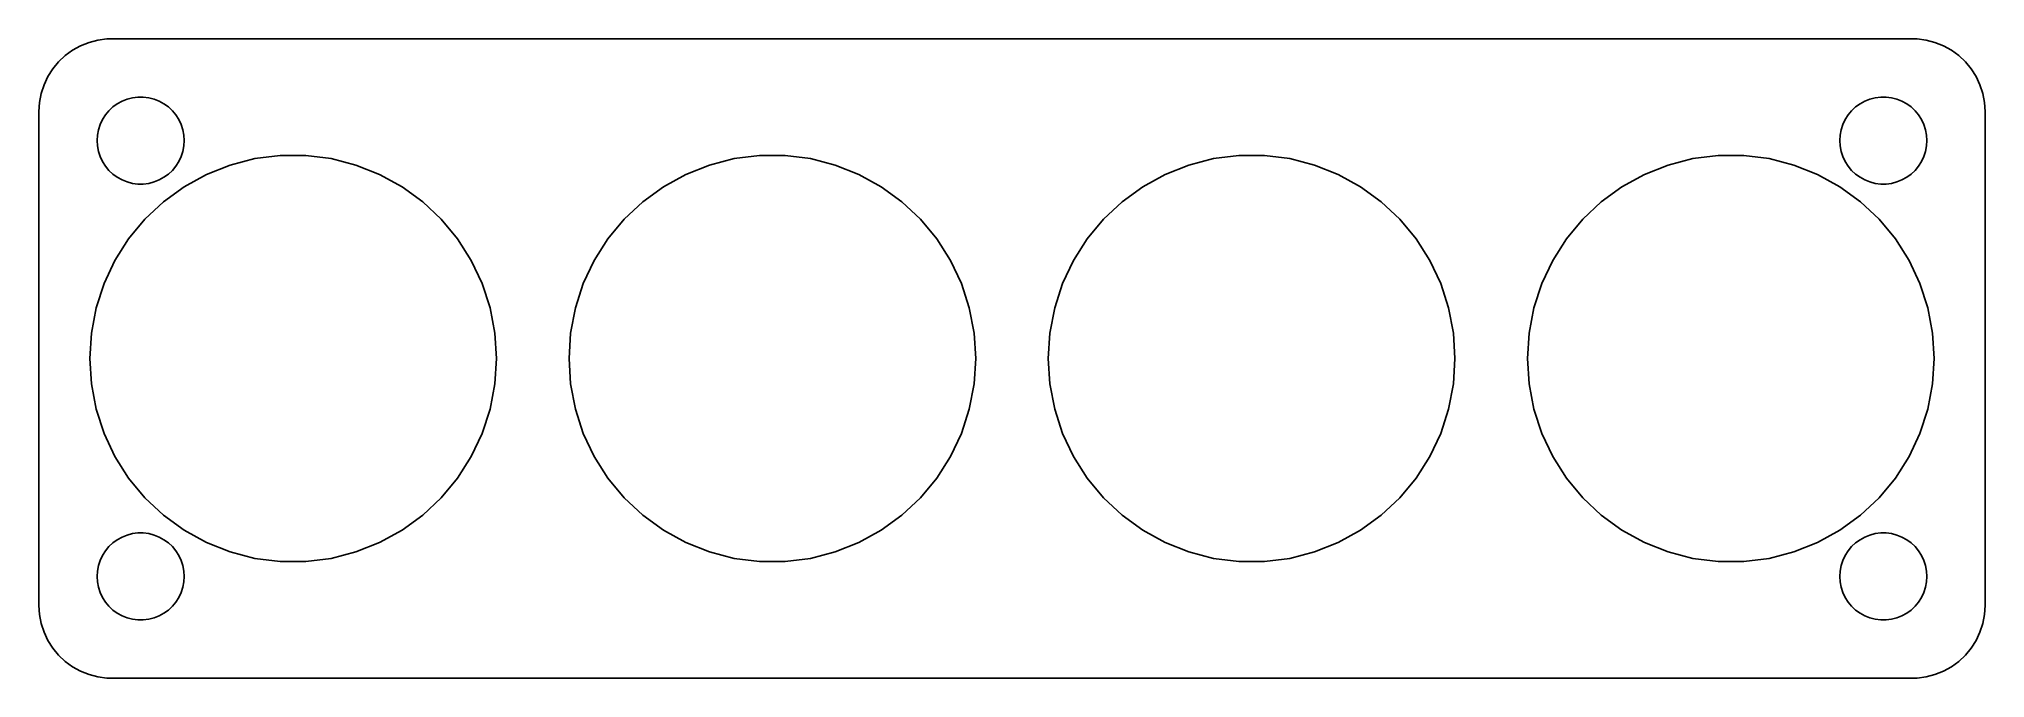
# Model space of a CAD drawing. Header units: metres. Extents: x -67 to 67, y 32 to 76.
import ezdxf

# ---------------------------------------------------------------- set-up
doc = ezdxf.new("R2010")
doc.units = ezdxf.units.M

msp = doc.modelspace()

# ---------------------------------------------------------------- linework, layer by layer
for p, q in [((-64.6791, 75.2216), (-65.1871, 74.8526)), ((-64.1289, 75.5241), (-64.6791, 75.2216)), ((-63.5451, 75.7553), (-64.1289, 75.5241)), ((-62.9369, 75.9114), (-63.5451, 75.7553)), ((-62.3139, 75.9901), (-62.9369, 75.9114)), ((62.3139, 75.9901), (-62.3139, 75.9901)), ((62.9369, 75.9114), (62.3139, 75.9901)), ((63.5451, 75.7553), (62.9369, 75.9114)), ((64.1289, 75.5241), (63.5451, 75.7553)), ((64.6791, 75.2216), (64.1289, 75.5241)), ((65.1871, 74.8526), (64.6791, 75.2216)), ((-66.0451, 73.9389), (-66.3815, 73.4088)), ((-65.6448, 74.4227), (-66.0451, 73.9389)), ((-65.1871, 74.8526), (-65.6448, 74.4227)), ((65.6448, 74.4227), (65.1871, 74.8526)), ((66.0451, 73.9389), (65.6448, 74.4227)), ((66.3815, 73.4088), (66.0451, 73.9389)), ((-66.6489, 72.8406), (-66.8429, 72.2434)), ((-66.3815, 73.4088), (-66.6489, 72.8406)), ((66.6489, 72.8406), (66.3815, 73.4088)), ((66.8429, 72.2434), (66.6489, 72.8406)), ((-66.9606, 71.6267), (-67, 71)), ((-66.8429, 72.2434), (-66.9606, 71.6267)), ((-62.427, 70.7634), (-62.1869, 71.0536)), ((-62.1869, 71.0536), (-61.9123, 71.3115)), ((-61.9123, 71.3115), (-61.6075, 71.533)), ((-61.6075, 71.533), (-61.2773, 71.7145)), ((-61.2773, 71.7145), (-60.927, 71.8532)), ((-60.927, 71.8532), (-60.5621, 71.9469)), ((-60.5621, 71.9469), (-60.1884, 71.9941)), ((-60.1884, 71.9941), (-59.8116, 71.9941)), ((-59.8116, 71.9941), (-59.4379, 71.9469)), ((-59.4379, 71.9469), (-59.0729, 71.8532)), ((-59.0729, 71.8532), (-58.7227, 71.7145)), ((-58.7227, 71.7145), (-58.3925, 71.533)), ((-58.3925, 71.533), (-58.0877, 71.3115)), ((-58.0877, 71.3115), (-57.8131, 71.0536)), ((-57.8131, 71.0536), (-57.5729, 70.7634)), ((57.5729, 70.7634), (57.8131, 71.0536)), ((57.8131, 71.0536), (58.0877, 71.3115)), ((58.0877, 71.3115), (58.3925, 71.533)), ((58.3925, 71.533), (58.7227, 71.7145)), ((58.7227, 71.7145), (59.0729, 71.8532)), ((59.0729, 71.8532), (59.4379, 71.9469)), ((59.4379, 71.9469), (59.8116, 71.9941)), ((59.8116, 71.9941), (60.1884, 71.9941)), ((60.1884, 71.9941), (60.5621, 71.9469)), ((60.5621, 71.9469), (60.927, 71.8532)), ((60.927, 71.8532), (61.2773, 71.7145)), ((61.2773, 71.7145), (61.6075, 71.533)), ((61.6075, 71.533), (61.9123, 71.3115)), ((61.9123, 71.3115), (62.1869, 71.0536)), ((62.1869, 71.0536), (62.427, 70.7634)), ((66.9606, 71.6267), (66.8429, 72.2434)), ((67, 71), (66.9606, 71.6267)), ((-67, 71), (-67, 37)), ((-62.9763, 69.376), (-62.9057, 69.7461)), ((-62.9057, 69.7461), (-62.7893, 70.1044)), ((-62.7893, 70.1044), (-62.6289, 70.4453)), ((-62.6289, 70.4453), (-62.427, 70.7634)), ((-57.5729, 70.7634), (-57.3711, 70.4453)), ((-57.3711, 70.4453), (-57.2107, 70.1044)), ((-57.2107, 70.1044), (-57.0942, 69.7461)), ((-57.0942, 69.7461), (-57.0237, 69.376)), ((57.0237, 69.376), (57.0942, 69.7461)), ((57.0942, 69.7461), (57.2107, 70.1044)), ((57.2107, 70.1044), (57.3711, 70.4453)), ((57.3711, 70.4453), (57.5729, 70.7634)), ((62.427, 70.7634), (62.6289, 70.4453)), ((62.6289, 70.4453), (62.7893, 70.1044)), ((62.7893, 70.1044), (62.9057, 69.7461)), ((62.9057, 69.7461), (62.9763, 69.376)), ((67, 37), (67, 71)), ((-63, 69), (-62.9763, 69.376)), ((-62.9763, 68.624), (-63, 69)), ((-62.9057, 68.2539), (-62.9763, 68.624)), ((-57.0237, 68.624), (-57.0942, 68.2539)), ((-57.0237, 69.376), (-57, 69)), ((-57, 69), (-57.0237, 68.624)), ((57, 69), (57.0237, 69.376)), ((57.0237, 68.624), (57, 69)), ((57.0942, 68.2539), (57.0237, 68.624)), ((62.9763, 68.624), (62.9057, 68.2539)), ((62.9763, 69.376), (63, 69)), ((63, 69), (62.9763, 68.624)), ((-62.7893, 67.8956), (-62.9057, 68.2539)), ((-62.6289, 67.5547), (-62.7893, 67.8956)), ((-62.427, 67.2366), (-62.6289, 67.5547)), ((-62.1869, 66.9464), (-62.427, 67.2366)), ((-57.5729, 67.2366), (-57.8131, 66.9464)), ((-57.3711, 67.5547), (-57.5729, 67.2366)), ((-57.2107, 67.8956), (-57.3711, 67.5547)), ((-57.0942, 68.2539), (-57.2107, 67.8956)), ((-55.4609, 66.6676), (-53.8262, 67.3148)), ((-53.8262, 67.3148), (-52.1233, 67.752)), ((-52.1233, 67.752), (-50.3791, 67.9724)), ((-50.3791, 67.9724), (-48.6209, 67.9724)), ((-48.6209, 67.9724), (-46.8767, 67.752)), ((-46.8767, 67.752), (-45.1738, 67.3148)), ((-45.1738, 67.3148), (-43.5391, 66.6676)), ((-22.4609, 66.6676), (-20.8262, 67.3148)), ((-20.8262, 67.3148), (-19.1233, 67.752)), ((-19.1233, 67.752), (-17.3791, 67.9724)), ((-17.3791, 67.9724), (-15.6209, 67.9724)), ((-15.6209, 67.9724), (-13.8766, 67.752)), ((-13.8766, 67.752), (-12.1738, 67.3148)), ((-12.1738, 67.3148), (-10.5391, 66.6676)), ((10.5391, 66.6676), (12.1738, 67.3148)), ((12.1738, 67.3148), (13.8766, 67.752)), ((13.8766, 67.752), (15.6209, 67.9724)), ((15.6209, 67.9724), (17.3791, 67.9724)), ((17.3791, 67.9724), (19.1233, 67.752)), ((19.1233, 67.752), (20.8262, 67.3148)), ((20.8262, 67.3148), (22.4609, 66.6676)), ((43.5391, 66.6676), (45.1738, 67.3148)), ((45.1738, 67.3148), (46.8767, 67.752)), ((46.8767, 67.752), (48.6209, 67.9724)), ((48.6209, 67.9724), (50.3791, 67.9724)), ((50.3791, 67.9724), (52.1233, 67.752)), ((52.1233, 67.752), (53.8262, 67.3148)), ((53.8262, 67.3148), (55.4609, 66.6676)), ((57.2107, 67.8956), (57.0942, 68.2539)), ((57.3711, 67.5547), (57.2107, 67.8956)), ((57.5729, 67.2366), (57.3711, 67.5547)), ((57.8131, 66.9464), (57.5729, 67.2366)), ((62.427, 67.2366), (62.1869, 66.9464)), ((62.6289, 67.5547), (62.427, 67.2366)), ((62.7893, 67.8956), (62.6289, 67.5547)), ((62.9057, 68.2539), (62.7893, 67.8956)), ((-61.9123, 66.6884), (-62.1869, 66.9464)), ((-61.6075, 66.467), (-61.9123, 66.6884)), ((-61.2773, 66.2855), (-61.6075, 66.467)), ((-60.927, 66.1468), (-61.2773, 66.2855)), ((-60.5621, 66.0531), (-60.927, 66.1468)), ((-60.1884, 66.0059), (-60.5621, 66.0531)), ((-59.8116, 66.0059), (-60.1884, 66.0059)), ((-59.4379, 66.0531), (-59.8116, 66.0059)), ((-59.0729, 66.1468), (-59.4379, 66.0531)), ((-58.7227, 66.2855), (-59.0729, 66.1468)), ((-58.3925, 66.467), (-58.7227, 66.2855)), ((-58.4239, 64.7872), (-57.0016, 65.8206)), ((-58.0877, 66.6884), (-58.3925, 66.467)), ((-57.8131, 66.9464), (-58.0877, 66.6884)), ((-57.0016, 65.8206), (-55.4609, 66.6676)), ((-43.5391, 66.6676), (-41.9984, 65.8206)), ((-41.9984, 65.8206), (-40.5761, 64.7872)), ((-25.4239, 64.7872), (-24.0016, 65.8206)), ((-24.0016, 65.8206), (-22.4609, 66.6676)), ((-10.5391, 66.6676), (-8.99841, 65.8206)), ((-8.99841, 65.8206), (-7.57605, 64.7872)), ((7.57605, 64.7872), (8.99841, 65.8206)), ((8.99841, 65.8206), (10.5391, 66.6676)), ((22.4609, 66.6676), (24.0016, 65.8206)), ((24.0016, 65.8206), (25.4239, 64.7872)), ((40.5761, 64.7872), (41.9984, 65.8206)), ((41.9984, 65.8206), (43.5391, 66.6676)), ((55.4609, 66.6676), (57.0016, 65.8206)), ((57.0016, 65.8206), (58.4239, 64.7872)), ((58.0877, 66.6884), (57.8131, 66.9464)), ((58.3925, 66.467), (58.0877, 66.6884)), ((58.7227, 66.2855), (58.3925, 66.467)), ((59.0729, 66.1468), (58.7227, 66.2855)), ((59.4379, 66.0531), (59.0729, 66.1468)), ((59.8116, 66.0059), (59.4379, 66.0531)), ((60.1884, 66.0059), (59.8116, 66.0059)), ((60.5621, 66.0531), (60.1884, 66.0059)), ((60.927, 66.1468), (60.5621, 66.0531)), ((61.2773, 66.2855), (60.927, 66.1468)), ((61.6075, 66.467), (61.2773, 66.2855)), ((61.9123, 66.6884), (61.6075, 66.467)), ((62.1869, 66.9464), (61.9123, 66.6884)), ((-59.7056, 63.5836), (-58.4239, 64.7872)), ((-40.5761, 64.7872), (-39.2944, 63.5836)), ((-26.7056, 63.5836), (-25.4239, 64.7872)), ((-7.57605, 64.7872), (-6.29443, 63.5836)), ((6.29443, 63.5836), (7.57605, 64.7872)), ((25.4239, 64.7872), (26.7056, 63.5836)), ((39.2944, 63.5836), (40.5761, 64.7872)), ((58.4239, 64.7872), (59.7056, 63.5836)), ((-60.8262, 62.229), (-59.7056, 63.5836)), ((-39.2944, 63.5836), (-38.1738, 62.229)), ((-27.8262, 62.229), (-26.7056, 63.5836)), ((-6.29443, 63.5836), (-5.17375, 62.229)), ((5.17375, 62.229), (6.29443, 63.5836)), ((26.7056, 63.5836), (27.8262, 62.229)), ((38.1738, 62.229), (39.2944, 63.5836)), ((59.7056, 63.5836), (60.8262, 62.229)), ((-61.7683, 60.7445), (-60.8262, 62.229)), ((-38.1738, 62.229), (-37.2317, 60.7445)), ((-28.7683, 60.7445), (-27.8262, 62.229)), ((-5.17375, 62.229), (-4.2317, 60.7445)), ((4.2317, 60.7445), (5.17375, 62.229)), ((27.8262, 62.229), (28.7683, 60.7445)), ((37.2317, 60.7445), (38.1738, 62.229)), ((60.8262, 62.229), (61.7683, 60.7445)), ((-62.5169, 59.1537), (-61.7683, 60.7445)), ((-37.2317, 60.7445), (-36.4831, 59.1537)), ((-29.5169, 59.1537), (-28.7683, 60.7445)), ((-4.2317, 60.7445), (-3.48312, 59.1537)), ((3.48312, 59.1537), (4.2317, 60.7445)), ((28.7683, 60.7445), (29.5169, 59.1537)), ((36.4831, 59.1537), (37.2317, 60.7445)), ((61.7683, 60.7445), (62.5169, 59.1537)), ((-63.0602, 57.4816), (-62.5169, 59.1537)), ((-36.4831, 59.1537), (-35.9398, 57.4816)), ((-30.0602, 57.4816), (-29.5169, 59.1537)), ((-3.48312, 59.1537), (-2.93983, 57.4816)), ((2.93983, 57.4816), (3.48312, 59.1537)), ((29.5169, 59.1537), (30.0602, 57.4816)), ((35.9398, 57.4816), (36.4831, 59.1537)), ((62.5169, 59.1537), (63.0602, 57.4816)), ((-63.3896, 55.7547), (-63.0602, 57.4816)), ((-35.9398, 57.4816), (-35.6104, 55.7547)), ((-30.3896, 55.7547), (-30.0602, 57.4816)), ((-2.93983, 57.4816), (-2.61038, 55.7547)), ((2.61038, 55.7547), (2.93983, 57.4816)), ((30.0602, 57.4816), (30.3896, 55.7547)), ((35.6104, 55.7547), (35.9398, 57.4816)), ((63.0602, 57.4816), (63.3896, 55.7547)), ((-63.5, 54), (-63.3896, 55.7547)), ((-35.6104, 55.7547), (-35.5, 54)), ((-30.5, 54), (-30.3896, 55.7547)), ((-2.61038, 55.7547), (-2.5, 54)), ((2.5, 54), (2.61038, 55.7547)), ((30.3896, 55.7547), (30.5, 54)), ((35.5, 54), (35.6104, 55.7547)), ((63.3896, 55.7547), (63.5, 54)), ((-63.3896, 52.2453), (-63.5, 54)), ((-35.5, 54), (-35.6104, 52.2453)), ((-30.3896, 52.2453), (-30.5, 54)), ((-2.5, 54), (-2.61038, 52.2453)), ((2.61038, 52.2453), (2.5, 54)), ((30.5, 54), (30.3896, 52.2453)), ((35.6104, 52.2453), (35.5, 54)), ((63.5, 54), (63.3896, 52.2453)), ((-63.0602, 50.5184), (-63.3896, 52.2453)), ((-35.6104, 52.2453), (-35.9398, 50.5184)), ((-30.0602, 50.5184), (-30.3896, 52.2453)), ((-2.61038, 52.2453), (-2.93983, 50.5184)), ((2.93983, 50.5184), (2.61038, 52.2453)), ((30.3896, 52.2453), (30.0602, 50.5184)), ((35.9398, 50.5184), (35.6104, 52.2453)), ((63.3896, 52.2453), (63.0602, 50.5184)), ((-62.5169, 48.8463), (-63.0602, 50.5184)), ((-35.9398, 50.5184), (-36.4831, 48.8463)), ((-29.5169, 48.8463), (-30.0602, 50.5184)), ((-2.93983, 50.5184), (-3.48312, 48.8463)), ((3.48312, 48.8463), (2.93983, 50.5184)), ((30.0602, 50.5184), (29.5169, 48.8463)), ((36.4831, 48.8463), (35.9398, 50.5184)), ((63.0602, 50.5184), (62.5169, 48.8463)), ((-61.7683, 47.2555), (-62.5169, 48.8463)), ((-36.4831, 48.8463), (-37.2317, 47.2555)), ((-28.7683, 47.2555), (-29.5169, 48.8463)), ((-3.48312, 48.8463), (-4.2317, 47.2555)), ((4.2317, 47.2555), (3.48312, 48.8463)), ((29.5169, 48.8463), (28.7683, 47.2555)), ((37.2317, 47.2555), (36.4831, 48.8463)), ((62.5169, 48.8463), (61.7683, 47.2555)), ((-60.8262, 45.771), (-61.7683, 47.2555)), ((-37.2317, 47.2555), (-38.1738, 45.771)), ((-27.8262, 45.771), (-28.7683, 47.2555)), ((-4.2317, 47.2555), (-5.17375, 45.771)), ((5.17375, 45.771), (4.2317, 47.2555)), ((28.7683, 47.2555), (27.8262, 45.771)), ((38.1738, 45.771), (37.2317, 47.2555)), ((61.7683, 47.2555), (60.8262, 45.771)), ((-59.7056, 44.4164), (-60.8262, 45.771)), ((-38.1738, 45.771), (-39.2944, 44.4164)), ((-26.7056, 44.4164), (-27.8262, 45.771)), ((-5.17375, 45.771), (-6.29443, 44.4164)), ((6.29443, 44.4164), (5.17375, 45.771)), ((27.8262, 45.771), (26.7056, 44.4164)), ((39.2944, 44.4164), (38.1738, 45.771)), ((60.8262, 45.771), (59.7056, 44.4164)), ((-58.4239, 43.2128), (-59.7056, 44.4164)), ((-39.2944, 44.4164), (-40.5761, 43.2128)), ((-25.4239, 43.2128), (-26.7056, 44.4164)), ((-6.29443, 44.4164), (-7.57605, 43.2128)), ((7.57605, 43.2128), (6.29443, 44.4164)), ((26.7056, 44.4164), (25.4239, 43.2128)), ((40.5761, 43.2128), (39.2944, 44.4164)), ((59.7056, 44.4164), (58.4239, 43.2128)), ((-57.0016, 42.1794), (-58.4239, 43.2128)), ((-40.5761, 43.2128), (-41.9984, 42.1794)), ((-24.0016, 42.1794), (-25.4239, 43.2128)), ((-7.57605, 43.2128), (-8.99841, 42.1794)), ((8.99841, 42.1794), (7.57605, 43.2128)), ((25.4239, 43.2128), (24.0016, 42.1794)), ((41.9984, 42.1794), (40.5761, 43.2128)), ((58.4239, 43.2128), (57.0016, 42.1794)), ((-61.6075, 41.533), (-61.2773, 41.7145)), ((-61.2773, 41.7145), (-60.927, 41.8532)), ((-60.927, 41.8532), (-60.5621, 41.9469)), ((-60.5621, 41.9469), (-60.1884, 41.9941)), ((-60.1884, 41.9941), (-59.8116, 41.9941)), ((-59.8116, 41.9941), (-59.4379, 41.9469)), ((-59.4379, 41.9469), (-59.0729, 41.8532)), ((-59.0729, 41.8532), (-58.7227, 41.7145)), ((-58.7227, 41.7145), (-58.3925, 41.533)), ((-55.4609, 41.3324), (-57.0016, 42.1794)), ((-41.9984, 42.1794), (-43.5391, 41.3324)), ((-22.4609, 41.3324), (-24.0016, 42.1794)), ((-8.99841, 42.1794), (-10.5391, 41.3324)), ((10.5391, 41.3324), (8.99841, 42.1794)), ((24.0016, 42.1794), (22.4609, 41.3324)), ((43.5391, 41.3324), (41.9984, 42.1794)), ((57.0016, 42.1794), (55.4609, 41.3324)), ((58.3925, 41.533), (58.7227, 41.7145)), ((58.7227, 41.7145), (59.0729, 41.8532)), ((59.0729, 41.8532), (59.4379, 41.9469)), ((59.4379, 41.9469), (59.8116, 41.9941)), ((59.8116, 41.9941), (60.1884, 41.9941)), ((60.1884, 41.9941), (60.5621, 41.9469)), ((60.5621, 41.9469), (60.927, 41.8532)), ((60.927, 41.8532), (61.2773, 41.7145)), ((61.2773, 41.7145), (61.6075, 41.533)), ((-62.7893, 40.1044), (-62.6289, 40.4453)), ((-62.6289, 40.4453), (-62.427, 40.7634)), ((-62.427, 40.7634), (-62.1869, 41.0536)), ((-62.1869, 41.0536), (-61.9123, 41.3116)), ((-61.9123, 41.3116), (-61.6075, 41.533)), ((-58.3925, 41.533), (-58.0877, 41.3116)), ((-58.0877, 41.3116), (-57.8131, 41.0536)), ((-57.8131, 41.0536), (-57.5729, 40.7634)), ((-57.5729, 40.7634), (-57.3711, 40.4453)), ((-57.3711, 40.4453), (-57.2107, 40.1044)), ((-53.8262, 40.6852), (-55.4609, 41.3324)), ((-52.1233, 40.248), (-53.8262, 40.6852)), ((-50.3791, 40.0276), (-52.1233, 40.248)), ((-46.8767, 40.248), (-48.6209, 40.0276)), ((-45.1738, 40.6852), (-46.8767, 40.248)), ((-43.5391, 41.3324), (-45.1738, 40.6852)), ((-20.8262, 40.6852), (-22.4609, 41.3324)), ((-19.1233, 40.248), (-20.8262, 40.6852)), ((-17.3791, 40.0276), (-19.1233, 40.248)), ((-13.8766, 40.248), (-15.6209, 40.0276)), ((-12.1738, 40.6852), (-13.8766, 40.248)), ((-10.5391, 41.3324), (-12.1738, 40.6852)), ((12.1738, 40.6852), (10.5391, 41.3324)), ((13.8766, 40.248), (12.1738, 40.6852)), ((15.6209, 40.0276), (13.8766, 40.248)), ((19.1233, 40.248), (17.3791, 40.0276)), ((20.8262, 40.6852), (19.1233, 40.248)), ((22.4609, 41.3324), (20.8262, 40.6852)), ((45.1738, 40.6852), (43.5391, 41.3324)), ((46.8767, 40.248), (45.1738, 40.6852)), ((48.6209, 40.0276), (46.8767, 40.248)), ((52.1233, 40.248), (50.3791, 40.0276)), ((53.8262, 40.6852), (52.1233, 40.248)), ((55.4609, 41.3324), (53.8262, 40.6852)), ((57.2107, 40.1044), (57.3711, 40.4453)), ((57.3711, 40.4453), (57.5729, 40.7634)), ((57.5729, 40.7634), (57.8131, 41.0536)), ((57.8131, 41.0536), (58.0877, 41.3116)), ((58.0877, 41.3116), (58.3925, 41.533)), ((61.6075, 41.533), (61.9123, 41.3116)), ((61.9123, 41.3116), (62.1869, 41.0536)), ((62.1869, 41.0536), (62.427, 40.7634)), ((62.427, 40.7634), (62.6289, 40.4453)), ((62.6289, 40.4453), (62.7893, 40.1044)), ((-63, 39), (-62.9763, 39.376)), ((-62.9763, 38.624), (-63, 39)), ((-62.9763, 39.376), (-62.9057, 39.7461)), ((-62.9057, 39.7461), (-62.7893, 40.1044)), ((-57.2107, 40.1044), (-57.0942, 39.7461)), ((-57.0942, 39.7461), (-57.0237, 39.376)), ((-57.0237, 39.376), (-57, 39)), ((-57, 39), (-57.0237, 38.624)), ((-48.6209, 40.0276), (-50.3791, 40.0276)), ((-15.6209, 40.0276), (-17.3791, 40.0276)), ((17.3791, 40.0276), (15.6209, 40.0276)), ((50.3791, 40.0276), (48.6209, 40.0276)), ((57, 39), (57.0237, 39.376)), ((57.0237, 38.624), (57, 39)), ((57.0237, 39.376), (57.0942, 39.7461)), ((57.0942, 39.7461), (57.2107, 40.1044)), ((62.7893, 40.1044), (62.9057, 39.7461)), ((62.9057, 39.7461), (62.9763, 39.376)), ((62.9763, 39.376), (63, 39)), ((63, 39), (62.9763, 38.624)), ((-62.9057, 38.2539), (-62.9763, 38.624)), ((-62.7893, 37.8956), (-62.9057, 38.2539)), ((-62.6289, 37.5547), (-62.7893, 37.8956)), ((-62.427, 37.2366), (-62.6289, 37.5547)), ((-57.3711, 37.5547), (-57.5729, 37.2366)), ((-57.2107, 37.8956), (-57.3711, 37.5547)), ((-57.0942, 38.2539), (-57.2107, 37.8956)), ((-57.0237, 38.624), (-57.0942, 38.2539)), ((57.0942, 38.2539), (57.0237, 38.624)), ((57.2107, 37.8956), (57.0942, 38.2539)), ((57.3711, 37.5547), (57.2107, 37.8956)), ((57.5729, 37.2366), (57.3711, 37.5547)), ((62.6289, 37.5547), (62.427, 37.2366)), ((62.7893, 37.8956), (62.6289, 37.5547)), ((62.9057, 38.2539), (62.7893, 37.8956)), ((62.9763, 38.624), (62.9057, 38.2539)), ((-67, 37), (-66.9606, 36.3733)), ((-66.9606, 36.3733), (-66.8429, 35.7566)), ((-62.1869, 36.9464), (-62.427, 37.2366)), ((-61.9123, 36.6885), (-62.1869, 36.9464)), ((-61.6075, 36.467), (-61.9123, 36.6885)), ((-61.2773, 36.2855), (-61.6075, 36.467)), ((-60.927, 36.1468), (-61.2773, 36.2855)), ((-58.7227, 36.2855), (-59.0729, 36.1468)), ((-58.3925, 36.467), (-58.7227, 36.2855)), ((-58.0877, 36.6885), (-58.3925, 36.467)), ((-57.8131, 36.9464), (-58.0877, 36.6885)), ((-57.5729, 37.2366), (-57.8131, 36.9464)), ((57.8131, 36.9464), (57.5729, 37.2366)), ((58.0877, 36.6885), (57.8131, 36.9464)), ((58.3925, 36.467), (58.0877, 36.6885)), ((58.7227, 36.2855), (58.3925, 36.467)), ((59.0729, 36.1468), (58.7227, 36.2855)), ((61.2773, 36.2855), (60.927, 36.1468)), ((61.6075, 36.467), (61.2773, 36.2855)), ((61.9123, 36.6885), (61.6075, 36.467)), ((62.1869, 36.9464), (61.9123, 36.6885)), ((62.427, 37.2366), (62.1869, 36.9464)), ((66.8429, 35.7566), (66.9606, 36.3733)), ((66.9606, 36.3733), (67, 37)), ((-66.8429, 35.7566), (-66.6489, 35.1594)), ((-66.6489, 35.1594), (-66.3815, 34.5912)), ((-60.5621, 36.0531), (-60.927, 36.1468)), ((-60.1884, 36.0059), (-60.5621, 36.0531)), ((-59.8116, 36.0059), (-60.1884, 36.0059)), ((-59.4379, 36.0531), (-59.8116, 36.0059)), ((-59.0729, 36.1468), (-59.4379, 36.0531)), ((59.4379, 36.0531), (59.0729, 36.1468)), ((59.8116, 36.0059), (59.4379, 36.0531)), ((60.1884, 36.0059), (59.8116, 36.0059)), ((60.5621, 36.0531), (60.1884, 36.0059)), ((60.927, 36.1468), (60.5621, 36.0531)), ((66.3815, 34.5912), (66.6489, 35.1594)), ((66.6489, 35.1594), (66.8429, 35.7566)), ((-66.3815, 34.5912), (-66.0451, 34.0611)), ((-66.0451, 34.0611), (-65.6448, 33.5773)), ((-65.6448, 33.5773), (-65.1871, 33.1474)), ((65.1871, 33.1474), (65.6448, 33.5773)), ((65.6448, 33.5773), (66.0451, 34.0611)), ((66.0451, 34.0611), (66.3815, 34.5912)), ((-65.1871, 33.1474), (-64.6791, 32.7784)), ((-64.6791, 32.7784), (-64.1289, 32.4759)), ((-64.1289, 32.4759), (-63.5451, 32.2447)), ((-63.5451, 32.2447), (-62.9369, 32.0886)), ((62.9369, 32.0886), (63.5451, 32.2447)), ((63.5451, 32.2447), (64.1289, 32.4759)), ((64.1289, 32.4759), (64.6791, 32.7784)), ((64.6791, 32.7784), (65.1871, 33.1474)), ((-62.9369, 32.0886), (-62.3139, 32.0099)), ((-62.3139, 32.0099), (62.3139, 32.0099)), ((62.3139, 32.0099), (62.9369, 32.0886))]:
    msp.add_line(p, q)

doc.saveas('drawing.dxf')
